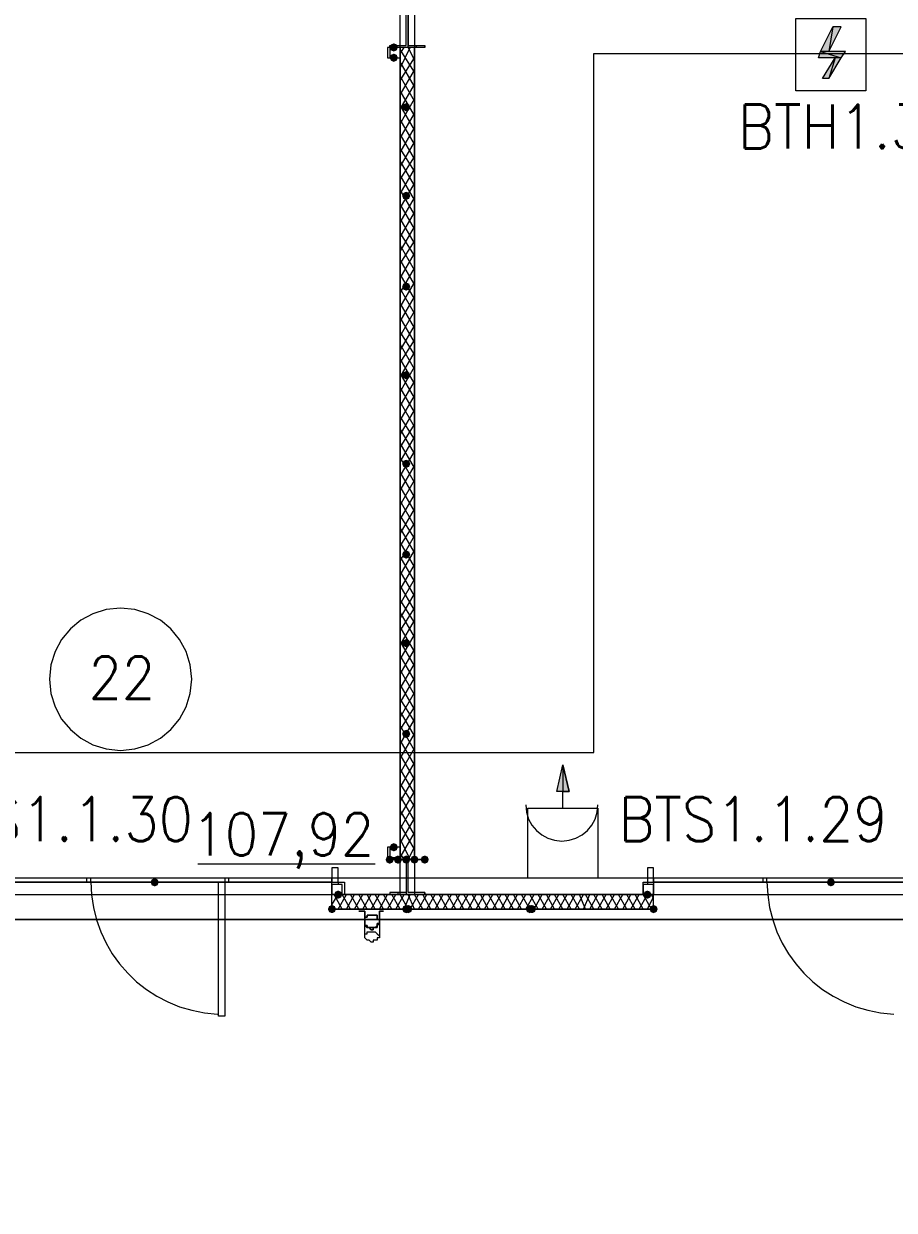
# Model space of a CAD drawing. Header units: millimetres. Extents: x 0 to 420, y 0 to 297.
# Drawn here: x 122.91 to 140.79, y 99.06 to 123.42 of the extents above; entities that cross this region are included whole.
import ezdxf

# ---------------------------------------------------------------- set-up
doc = ezdxf.new("R2010")
doc.units = ezdxf.units.MM
doc.styles.get("Standard").update_dxf_attribs({"font": 'STANDARD'})

msp = doc.modelspace()

# ---------------------------------------------------------------- hatches: boundary and pattern name
h = msp.add_hatch(color=1)
h.paths.add_polyline_path([(139.700001, 123.359333), (139.530668, 123.359333), (139.446001, 122.851333)], flags=0)
h.paths.add_polyline_path([(139.530668, 123.359333), (139.446001, 122.851333), (139.276668, 122.851333)], flags=0)
for color, points in [(7, [(130.598333, 122.936), (130.573463, 122.876204), (130.513667, 122.851333), (130.453871, 122.876204), (130.429, 122.936), (130.453871, 122.995796), (130.513667, 123.020667), (130.573462, 122.995796)]), (7, [(130.598333, 122.724333), (130.573463, 122.664537), (130.513667, 122.639667), (130.453871, 122.664537), (130.429, 122.724333), (130.453871, 122.784129), (130.513667, 122.809), (130.573462, 122.784129)]), (7, [(130.852333, 121.708333), (130.827463, 121.648537), (130.767667, 121.623667), (130.707871, 121.648537), (130.683, 121.708333), (130.707871, 121.768129), (130.767667, 121.793), (130.827462, 121.768129)]), (7, [(130.852333, 119.888), (130.827463, 119.828204), (130.767667, 119.803333), (130.707871, 119.828204), (130.683, 119.888), (130.707871, 119.947796), (130.767667, 119.972667), (130.827462, 119.947796)]), (7, [(130.852333, 118.025333), (130.827463, 117.965538), (130.767667, 117.940667), (130.707871, 117.965538), (130.683, 118.025333), (130.707871, 118.085129), (130.767667, 118.11), (130.827462, 118.085129)]), (7, [(130.852333, 116.205), (130.827463, 116.145204), (130.767667, 116.120333), (130.707871, 116.145204), (130.683, 116.205), (130.707871, 116.264796), (130.767667, 116.289667), (130.827462, 116.264796)]), (7, [(130.852333, 114.384667), (130.827463, 114.324871), (130.767667, 114.3), (130.707871, 114.324871), (130.683, 114.384667), (130.707871, 114.444462), (130.767667, 114.469333), (130.827462, 114.444463)]), (7, [(130.852333, 112.522), (130.827463, 112.462204), (130.767667, 112.437333), (130.707871, 112.462204), (130.683, 112.522), (130.707871, 112.581796), (130.767667, 112.606667), (130.827462, 112.581796)]), (7, [(130.852333, 110.701667), (130.827463, 110.641871), (130.767667, 110.617), (130.707871, 110.641871), (130.683, 110.701667), (130.707871, 110.761462), (130.767667, 110.786333), (130.827462, 110.761463)]), (7, [(130.852333, 108.839), (130.827463, 108.779204), (130.767667, 108.754333), (130.707871, 108.779204), (130.683, 108.839), (130.707871, 108.898796), (130.767667, 108.923667), (130.827462, 108.898796)]), (7, [(130.598333, 106.510667), (130.573463, 106.450871), (130.513667, 106.426), (130.453871, 106.450871), (130.429, 106.510667), (130.453871, 106.570462), (130.513667, 106.595333), (130.573462, 106.570463)]), (7, [(130.513667, 106.256667), (130.488796, 106.196871), (130.429, 106.172), (130.369204, 106.196871), (130.344333, 106.256667), (130.369204, 106.316462), (130.429, 106.341333), (130.488796, 106.316463)]), (7, [(130.683, 106.256667), (130.658129, 106.196871), (130.598333, 106.172), (130.538537, 106.196871), (130.513667, 106.256667), (130.538537, 106.316462), (130.598333, 106.341333), (130.658129, 106.316463)]), (7, [(130.852333, 106.256667), (130.827463, 106.196871), (130.767667, 106.172), (130.707871, 106.196871), (130.683, 106.256667), (130.707871, 106.316462), (130.767667, 106.341333), (130.827462, 106.316463)]), (7, [(131.021667, 106.256667), (130.996796, 106.196871), (130.937, 106.172), (130.877204, 106.196871), (130.852333, 106.256667), (130.877204, 106.316462), (130.937, 106.341333), (130.996796, 106.316463)]), (7, [(131.233333, 106.256667), (131.208463, 106.196871), (131.148667, 106.172), (131.088871, 106.196871), (131.064, 106.256667), (131.088871, 106.316462), (131.148667, 106.341333), (131.208462, 106.316463)]), (7, [(125.687667, 105.791), (125.662796, 105.731204), (125.603, 105.706333), (125.543204, 105.731204), (125.518333, 105.791), (125.543204, 105.850796), (125.603, 105.875667), (125.662796, 105.850796)]), (7, [(125.687667, 105.791), (125.662796, 105.731204), (125.603, 105.706333), (125.543204, 105.731204), (125.518333, 105.791), (125.543204, 105.850796), (125.603, 105.875667), (125.662796, 105.850796)]), (7, [(139.573, 105.791), (139.548129, 105.731204), (139.488333, 105.706333), (139.428538, 105.731204), (139.403667, 105.791), (139.428537, 105.850796), (139.488333, 105.875667), (139.548129, 105.850796)]), (7, [(139.573, 105.791), (139.548129, 105.731204), (139.488333, 105.706333), (139.428538, 105.731204), (139.403667, 105.791), (139.428537, 105.850796), (139.488333, 105.875667), (139.548129, 105.850796)]), (7, [(129.455333, 105.537), (129.430463, 105.477204), (129.370667, 105.452333), (129.310871, 105.477204), (129.286, 105.537), (129.310871, 105.596796), (129.370667, 105.621667), (129.430462, 105.596796)]), (7, [(135.805333, 105.537), (135.780463, 105.477204), (135.720667, 105.452333), (135.660871, 105.477204), (135.636, 105.537), (135.660871, 105.596796), (135.720667, 105.621667), (135.780462, 105.596796)]), (254, [(129.328333, 105.240667), (129.303463, 105.180871), (129.243667, 105.156), (129.183871, 105.180871), (129.159, 105.240667), (129.183871, 105.300462), (129.243667, 105.325333), (129.303462, 105.300463)]), (254, [(130.852333, 105.240667), (130.827463, 105.180871), (130.767667, 105.156), (130.707871, 105.180871), (130.683, 105.240667), (130.707871, 105.300462), (130.767667, 105.325333), (130.827462, 105.300463)]), (254, [(130.852333, 105.240667), (130.827463, 105.180871), (130.767667, 105.156), (130.707871, 105.180871), (130.683, 105.240667), (130.707871, 105.300462), (130.767667, 105.325333), (130.827462, 105.300463)]), (254, [(130.894667, 105.240667), (130.869796, 105.180871), (130.81, 105.156), (130.750204, 105.180871), (130.725333, 105.240667), (130.750204, 105.300462), (130.81, 105.325333), (130.869796, 105.300463)]), (254, [(130.894667, 105.240667), (130.869796, 105.180871), (130.81, 105.156), (130.750204, 105.180871), (130.725333, 105.240667), (130.750204, 105.300462), (130.81, 105.325333), (130.869796, 105.300463)]), (254, [(133.392333, 105.240667), (133.367462, 105.180871), (133.307667, 105.156), (133.247871, 105.180871), (133.223, 105.240667), (133.247871, 105.300462), (133.307667, 105.325333), (133.367462, 105.300463)]), (254, [(133.434667, 105.240667), (133.409796, 105.180871), (133.35, 105.156), (133.290204, 105.180871), (133.265333, 105.240667), (133.290204, 105.300462), (133.35, 105.325333), (133.409796, 105.300463)]), (254, [(135.932333, 105.240667), (135.907463, 105.180871), (135.847667, 105.156), (135.787871, 105.180871), (135.763, 105.240667), (135.787871, 105.300462), (135.847667, 105.325333), (135.907462, 105.300463)])]:
    msp.add_hatch(color=color).paths.add_polyline_path(points, flags=0)
h = msp.add_hatch(color=1)
h.paths.add_polyline_path([(139.784668, 122.851333), (139.276668, 122.851333), (139.700001, 122.724333)], flags=0)
h.paths.add_polyline_path([(139.276668, 122.851333), (139.700001, 122.724333), (139.234334, 122.724333)], flags=0)
h = msp.add_hatch(color=1)
h.paths.add_polyline_path([(139.700001, 122.724333), (139.573001, 122.724333), (139.446001, 122.301)], flags=0)
h.paths.add_polyline_path([(139.573001, 122.724333), (139.446001, 122.301), (139.319001, 122.301)], flags=0)
h = msp.add_hatch(color=6)
h.paths.add_polyline_path([(134.112, 107.653667), (133.985, 108.204), (133.985, 107.653667)], flags=0)
h.paths.add_polyline_path([(133.985, 108.204), (133.985, 107.653667), (133.858, 107.653667)], flags=0)
h = msp.add_hatch(color=7)
h.paths.add_polyline_path([(129.243667, 105.240667), (130.767667, 105.240667)], flags=0)
h.paths.add_polyline_path([(130.767667, 105.240667), (129.243667, 105.240667)], flags=0)
h = msp.add_hatch(color=7)
h.paths.add_polyline_path([(130.81, 105.240667), (135.847667, 105.240667)], flags=0)
h.paths.add_polyline_path([(135.847667, 105.240667), (130.81, 105.240667)], flags=0)

# ---------------------------------------------------------------- linework, layer by layer
at = {"color": 7, "lineweight": 0}
for points in [[(100.922667, 105.029), (386.715, 105.029), (386.715, 222.715667), (100.922667, 222.715667)], [(101.430667, 111.633), (117.940667, 111.633), (117.940667, 105.537), (130.640667, 105.537), (130.640667, 140.038667), (101.430667, 140.038667), (101.430667, 123.655667)], [(148.039667, 105.537), (148.039667, 140.038667), (144.314333, 140.038667), (131.148667, 140.038667), (130.937, 140.038667), (130.937, 105.537)], [(131.148667, 122.936), (130.429, 122.936), (130.429, 122.978333), (130.767667, 122.978333), (130.767667, 123.613333), (130.429, 123.613333), (130.429, 123.655667), (131.148667, 123.655667), (131.148667, 123.613333), (130.81, 123.613333), (130.81, 122.978333), (131.148667, 122.978333)], [(130.640667, 122.936), (130.429, 122.936), (130.429, 122.724333), (130.640667, 122.724333), (130.640667, 122.936), (130.386667, 122.936), (130.386667, 122.724333), (130.640667, 122.724333)], [(130.937, 106.256667), (130.937, 122.936), (130.640667, 122.936), (130.640667, 106.256667)], [(130.640667, 106.510667), (130.429, 106.510667), (130.429, 106.299), (130.640667, 106.299), (130.640667, 106.510667), (130.386667, 106.510667), (130.386667, 106.256667), (130.640667, 106.256667)], [(131.148667, 106.256667), (130.429, 106.256667), (130.767667, 106.256667), (130.767667, 105.579333), (130.429, 105.579333), (130.429, 105.537), (131.148667, 105.537), (131.148667, 105.579333), (130.81, 105.579333), (130.81, 106.256667)], [(129.243667, 106.087333), (129.243667, 105.791), (129.370667, 105.791), (129.370667, 106.087333)], [(135.720667, 106.087333), (135.720667, 105.791), (135.847667, 105.791), (135.847667, 106.087333)], [(122.004667, 105.791), (129.243667, 105.791), (129.243667, 105.875667), (122.004667, 105.875667)], [(124.206, 105.791), (124.290667, 105.791), (124.290667, 105.875667), (124.206, 105.875667)], [(127.042333, 103.039333), (126.915333, 103.039333), (126.915333, 105.791), (127.042333, 105.791)], [(127.042333, 105.791), (127.127, 105.791), (127.127, 105.875667), (127.042333, 105.875667)], [(129.243667, 105.791), (129.497667, 105.791), (129.497667, 105.537), (129.243667, 105.537)], [(135.636, 105.791), (135.847667, 105.791), (135.847667, 105.537), (135.636, 105.537)], [(135.847667, 105.791), (143.086667, 105.791), (143.086667, 105.875667), (135.847667, 105.875667)], [(138.091333, 105.791), (138.176, 105.791), (138.176, 105.875667), (138.091333, 105.875667)], [(129.243667, 105.748667), (129.243667, 105.537), (129.455333, 105.537), (129.455333, 105.748667)], [(135.636, 105.748667), (135.636, 105.537), (135.847667, 105.537), (135.847667, 105.748667)], [(113.03, 96.435333), (374.65, 96.435333), (374.65, 105.029), (113.03, 105.029)], [(129.243667, 105.240667), (130.767667, 105.240667)], [(130.767667, 105.240667), (129.243667, 105.240667)], [(129.243667, 105.240667), (130.767667, 105.240667)], [(129.243667, 105.240667), (130.767667, 105.240667)], [(130.302, 105.198333), (130.217333, 105.198333), (130.217333, 104.986667), (130.217333, 104.944333), (130.175, 104.902), (130.175, 104.859667), (130.132667, 104.859667), (130.090333, 104.859667), (130.090333, 104.817333), (130.048, 104.817333), (130.005667, 104.859667), (129.963333, 104.859667), (129.921, 104.902), (129.921, 104.944333), (129.921, 104.986667), (129.921, 105.198333), (129.794, 105.198333), (129.921, 105.198333), (129.921, 104.986667), (129.921, 104.944333), (129.921, 104.902), (129.963333, 104.902), (129.963333, 104.859667), (130.005667, 104.859667), (130.048, 104.859667), (130.090333, 104.859667), (130.132667, 104.859667), (130.175, 104.902), (130.175, 104.944333), (130.217333, 104.944333), (130.217333, 104.986667), (130.217333, 105.198333), (130.302, 105.198333), (130.217333, 105.198333), (130.217333, 104.986667), (130.217333, 104.944333), (130.175, 104.902), (130.175, 104.859667), (130.132667, 104.859667), (130.090333, 104.859667), (130.090333, 104.817333), (130.048, 104.817333), (130.005667, 104.859667), (129.963333, 104.859667), (129.921, 104.902), (129.921, 104.944333), (129.921, 104.986667), (129.921, 105.198333), (129.794, 105.198333), (129.921, 105.198333), (129.921, 104.986667), (129.921, 104.944333), (129.921, 104.902), (129.963333, 104.902), (129.963333, 104.859667), (130.005667, 104.859667), (130.048, 104.859667), (130.090333, 104.859667), (130.132667, 104.859667), (130.175, 104.902), (130.175, 104.944333), (130.217333, 104.944333), (130.217333, 104.986667), (130.217333, 105.198333), (130.302, 105.198333), (130.217333, 105.198333), (130.217333, 104.986667), (130.217333, 104.944333), (130.175, 104.944333), (130.175, 104.902), (130.132667, 104.859667), (130.090333, 104.859667), (130.048, 104.859667), (130.005667, 104.859667), (129.963333, 104.859667), (129.963333, 104.902), (129.921, 104.902), (129.921, 104.944333), (129.921, 104.986667), (129.921, 105.198333), (129.794, 105.198333), (129.921, 105.198333), (129.921, 104.986667), (129.921, 104.944333), (129.921, 104.902), (129.963333, 104.859667), (130.005667, 104.859667), (130.048, 104.817333), (130.090333, 104.817333), (130.090333, 104.859667), (130.132667, 104.859667), (130.175, 104.859667), (130.175, 104.902), (130.217333, 104.944333), (130.217333, 104.986667), (130.217333, 105.198333)], [(130.302, 105.198333), (130.217333, 105.198333), (130.217333, 104.986667), (130.217333, 104.944333), (130.175, 104.902), (130.175, 104.859667), (130.132667, 104.859667), (130.090333, 104.859667), (130.090333, 104.817333), (130.048, 104.817333), (130.005667, 104.859667), (129.963333, 104.859667), (129.921, 104.902), (129.921, 104.944333), (129.921, 104.986667), (129.921, 105.198333), (129.794, 105.198333), (129.921, 105.198333), (129.921, 104.986667), (129.921, 104.944333), (129.921, 104.902), (129.963333, 104.902), (129.963333, 104.859667), (130.005667, 104.859667), (130.048, 104.859667), (130.090333, 104.859667), (130.132667, 104.859667), (130.175, 104.902), (130.175, 104.944333), (130.217333, 104.944333), (130.217333, 104.986667), (130.217333, 105.198333), (130.302, 105.198333), (130.217333, 105.198333), (130.217333, 104.986667), (130.217333, 104.944333), (130.175, 104.902), (130.175, 104.859667), (130.132667, 104.859667), (130.090333, 104.859667), (130.090333, 104.817333), (130.048, 104.817333), (130.005667, 104.859667), (129.963333, 104.859667), (129.921, 104.902), (129.921, 104.944333), (129.921, 104.986667), (129.921, 105.198333), (129.794, 105.198333), (129.921, 105.198333), (129.921, 104.986667), (129.921, 104.944333), (129.921, 104.902), (129.963333, 104.902), (129.963333, 104.859667), (130.005667, 104.859667), (130.048, 104.859667), (130.090333, 104.859667), (130.132667, 104.859667), (130.175, 104.902), (130.175, 104.944333), (130.217333, 104.944333), (130.217333, 104.986667), (130.217333, 105.198333), (130.302, 105.198333), (130.217333, 105.198333), (130.217333, 104.986667), (130.217333, 104.944333), (130.175, 104.944333), (130.175, 104.902), (130.132667, 104.859667), (130.090333, 104.859667), (130.048, 104.859667), (130.005667, 104.859667), (129.963333, 104.859667), (129.963333, 104.902), (129.921, 104.902), (129.921, 104.944333), (129.921, 104.986667), (129.921, 105.198333), (129.794, 105.198333), (129.921, 105.198333), (129.921, 104.986667), (129.921, 104.944333), (129.921, 104.902), (129.963333, 104.859667), (130.005667, 104.859667), (130.048, 104.817333), (130.090333, 104.817333), (130.090333, 104.859667), (130.132667, 104.859667), (130.175, 104.859667), (130.175, 104.902), (130.217333, 104.944333), (130.217333, 104.986667), (130.217333, 105.198333)], [(130.217333, 104.986667), (130.217333, 105.029), (130.175, 105.029), (130.175, 105.071333), (130.175, 105.113667), (130.132667, 105.113667), (130.090333, 105.113667), (130.048, 105.113667), (130.005667, 105.113667), (129.963333, 105.113667), (129.963333, 105.071333), (129.921, 105.071333), (129.921, 105.029), (129.921, 104.986667), (129.921, 104.944333), (129.921, 104.902), (129.963333, 104.902), (129.963333, 104.859667), (130.005667, 104.859667), (130.048, 104.859667), (130.090333, 104.859667), (130.132667, 104.859667), (130.175, 104.902), (130.175, 104.944333), (130.217333, 104.944333), (130.217333, 104.986667), (130.217333, 104.944333), (130.175, 104.944333), (130.175, 104.902), (130.132667, 104.859667), (130.090333, 104.859667), (130.048, 104.859667), (130.005667, 104.859667), (129.963333, 104.859667), (129.963333, 104.902), (129.921, 104.902), (129.921, 104.944333), (129.921, 104.986667), (129.921, 105.029), (129.921, 105.071333), (129.963333, 105.071333), (129.963333, 105.113667), (130.005667, 105.113667), (130.048, 105.113667), (130.090333, 105.113667), (130.132667, 105.113667), (130.175, 105.113667), (130.175, 105.071333), (130.175, 105.029), (130.217333, 105.029)], [(129.921, 104.986667), (129.921, 105.029), (129.921, 105.071333), (129.963333, 105.071333), (129.963333, 105.113667), (130.005667, 105.113667), (130.048, 105.113667), (130.090333, 105.113667), (130.132667, 105.113667), (130.175, 105.113667), (130.175, 105.071333), (130.175, 105.029), (130.217333, 105.029), (130.217333, 104.986667), (130.217333, 104.944333), (130.175, 104.944333), (130.175, 104.902), (130.132667, 104.859667), (130.090333, 104.859667), (130.048, 104.859667), (130.005667, 104.859667), (129.963333, 104.859667), (129.963333, 104.902), (129.921, 104.902), (129.921, 104.944333)], [(130.217333, 104.986667), (130.217333, 105.029), (130.175, 105.029), (130.175, 105.071333), (130.175, 105.113667), (130.132667, 105.113667), (130.090333, 105.113667), (130.048, 105.113667), (130.005667, 105.113667), (129.963333, 105.113667), (129.963333, 105.071333), (129.921, 105.071333), (129.921, 105.029), (129.921, 104.986667), (129.921, 104.944333), (129.921, 104.902), (129.963333, 104.902), (129.963333, 104.859667), (130.005667, 104.859667), (130.048, 104.859667), (130.090333, 104.859667), (130.132667, 104.859667), (130.175, 104.902), (130.175, 104.944333), (130.217333, 104.944333), (130.217333, 104.986667), (130.217333, 104.944333), (130.175, 104.944333), (130.175, 104.902), (130.132667, 104.859667), (130.090333, 104.859667), (130.048, 104.859667), (130.005667, 104.859667), (129.963333, 104.859667), (129.963333, 104.902), (129.921, 104.902), (129.921, 104.944333), (129.921, 104.986667), (129.921, 105.029), (129.921, 105.071333), (129.963333, 105.071333), (129.963333, 105.113667), (130.005667, 105.113667), (130.048, 105.113667), (130.090333, 105.113667), (130.132667, 105.113667), (130.175, 105.113667), (130.175, 105.071333), (130.175, 105.029), (130.217333, 105.029)], [(129.921, 104.986667), (129.921, 105.029), (129.921, 105.071333), (129.963333, 105.071333), (129.963333, 105.113667), (130.005667, 105.113667), (130.048, 105.113667), (130.090333, 105.113667), (130.132667, 105.113667), (130.175, 105.113667), (130.175, 105.071333), (130.175, 105.029), (130.217333, 105.029), (130.217333, 104.986667), (130.217333, 104.944333), (130.175, 104.944333), (130.175, 104.902), (130.132667, 104.859667), (130.090333, 104.859667), (130.048, 104.859667), (130.005667, 104.859667), (129.963333, 104.859667), (129.963333, 104.902), (129.921, 104.902), (129.921, 104.944333)], [(130.81, 105.240667), (135.847667, 105.240667)], [(135.847667, 105.240667), (130.81, 105.240667)], [(135.847667, 105.240667), (130.81, 105.240667)], [(135.847667, 105.240667), (130.81, 105.240667)], [(130.217333, 104.690333), (130.217333, 104.648), (130.175, 104.648), (130.175, 104.605667), (130.132667, 104.605667), (130.090333, 104.605667), (130.090333, 104.563333), (130.048, 104.563333), (130.005667, 104.605667), (129.963333, 104.605667), (129.921, 104.648), (129.921, 104.690333), (129.921, 104.732667), (129.963333, 104.732667), (129.963333, 104.775), (130.005667, 104.775), (130.048, 104.775), (130.090333, 104.775), (130.132667, 104.775), (130.175, 104.732667)], [(130.217333, 104.690333), (130.217333, 104.648), (130.175, 104.648), (130.175, 104.605667), (130.132667, 104.605667), (130.090333, 104.605667), (130.090333, 104.563333), (130.048, 104.563333), (130.005667, 104.605667), (129.963333, 104.605667), (129.921, 104.648), (129.921, 104.690333), (129.921, 104.732667), (129.963333, 104.732667), (129.963333, 104.775), (130.005667, 104.775), (130.048, 104.775), (130.090333, 104.775), (130.132667, 104.775), (130.175, 104.732667)]]:
    msp.add_lwpolyline(points, close=True, dxfattribs=at)
at = {"color": 6, "lineweight": 0}
for points in [[(134.704667, 221.869), (354.795667, 221.869), (367.411, 221.869), (367.411, 215.392), (376.851333, 215.392), (379.645333, 215.392), (379.645333, 191.135), (373.168333, 191.135), (373.168333, 163.872333), (372.999, 163.872333), (373.168333, 163.872333), (373.168333, 127.973667), (379.941667, 127.973667), (379.941667, 112.352667), (375.369667, 112.352667), (368.257667, 112.352667), (368.257667, 105.875667), (266.530667, 105.875667), (120.734667, 105.875667)], [(133.985, 107.315), (133.985, 107.653667), (133.858, 107.653667), (133.985, 108.204), (134.112, 107.653667), (133.985, 107.653667)], [(133.223, 107.3785), (133.238051, 107.229196), (133.281218, 107.090134), (133.349523, 106.964293), (133.439985, 106.854651), (133.549626, 106.764189), (133.675467, 106.695885), (133.814529, 106.652718), (133.963833, 106.637667), (134.113137, 106.652718), (134.252199, 106.695885), (134.378041, 106.764189), (134.487682, 106.854651), (134.578144, 106.964293), (134.646448, 107.090134), (134.689616, 107.229196), (134.704667, 107.3785)]]:
    msp.add_lwpolyline(points, dxfattribs=at)
at = {"color": 1, "lineweight": 0}
msp.add_lwpolyline([(113.411001, 146.769666), (113.411001, 145.330333), (121.454335, 145.330333), (122.174001, 145.330333), (122.174001, 124.375333), (116.755335, 124.375333), (116.755335, 114.3), (109.685668, 114.3), (109.685668, 108.458), (134.620001, 108.458), (134.620001, 122.809), (226.610334, 122.809)], dxfattribs=at)
at = {"color": 7, "lineweight": 0}
for points in [[(130.81, 122.936), (130.81, 123.655667)], [(130.429, 122.936), (130.429, 122.978333)], [(130.640667, 122.936), (130.640667, 122.978333)], [(130.640667, 122.809), (130.725333, 122.936)], [(130.640667, 122.512667), (130.852333, 122.936)], [(130.937, 122.428), (130.640667, 122.893667)], [(130.937, 122.682), (130.81, 122.936)], [(130.979333, 122.936), (130.979333, 122.978333)], [(131.148667, 122.936), (131.148667, 122.978333)], [(130.640667, 122.258667), (130.937, 122.724333)], [(130.937, 122.131667), (130.640667, 122.639667)], [(130.640667, 121.962333), (130.937, 122.470333)], [(130.937, 121.835333), (130.640667, 122.343333)], [(130.640667, 121.666), (130.937, 122.174)], [(130.937, 121.539), (130.640667, 122.047)], [(130.640667, 121.369667), (130.937, 121.877667)], [(130.937, 121.242667), (130.640667, 121.750667)], [(130.640667, 121.073333), (130.937, 121.581333)], [(130.937, 120.946333), (130.640667, 121.454333)], [(130.640667, 120.777), (130.937, 121.285)], [(130.937, 120.65), (130.640667, 121.158)], [(130.640667, 120.480667), (130.937, 120.988667)], [(130.937, 120.396), (130.640667, 120.861667)], [(130.640667, 120.226667), (130.937, 120.692333)], [(130.937, 120.099667), (130.640667, 120.607667)], [(130.640667, 119.930333), (130.937, 120.438333)], [(130.937, 119.803333), (130.640667, 120.311333)], [(130.640667, 119.634), (130.937, 120.142)], [(130.937, 119.507), (130.640667, 120.015)], [(130.640667, 119.337667), (130.937, 119.845667)], [(130.937, 119.210667), (130.640667, 119.718667)], [(130.640667, 119.041333), (130.937, 119.549333)], [(130.937, 118.914333), (130.640667, 119.422333)], [(130.640667, 118.745), (130.937, 119.253)], [(130.937, 118.660333), (130.640667, 119.126)], [(130.640667, 118.491), (130.937, 118.956667)], [(130.937, 118.364), (130.640667, 118.872)], [(130.640667, 118.194667), (130.937, 118.702667)], [(130.937, 118.067667), (130.640667, 118.575667)], [(130.640667, 117.898333), (130.937, 118.406333)], [(130.937, 117.771333), (130.640667, 118.279333)], [(130.640667, 117.602), (130.937, 118.11)], [(130.937, 117.475), (130.640667, 117.983)], [(130.640667, 117.305667), (130.937, 117.813667)], [(130.937, 117.178667), (130.640667, 117.686667)], [(130.640667, 117.009333), (130.937, 117.517333)], [(130.937, 116.882333), (130.640667, 117.390333)], [(130.640667, 116.713), (130.937, 117.221)], [(130.937, 116.628333), (130.640667, 117.094)], [(130.640667, 116.459), (130.937, 116.924667)], [(130.937, 116.332), (130.640667, 116.84)], [(130.640667, 116.162667), (130.937, 116.670667)], [(130.937, 116.035667), (130.640667, 116.543667)], [(130.640667, 115.866333), (130.937, 116.374333)], [(130.937, 115.739333), (130.640667, 116.247333)], [(130.640667, 115.57), (130.937, 116.078)], [(130.937, 115.443), (130.640667, 115.951)], [(130.640667, 115.273667), (130.937, 115.781667)], [(130.937, 115.146667), (130.640667, 115.654667)], [(130.640667, 114.977333), (130.937, 115.485333)], [(130.937, 114.892667), (130.640667, 115.358333)], [(130.640667, 114.723333), (130.937, 115.189)], [(130.937, 114.596333), (130.640667, 115.104333)], [(130.640667, 114.427), (130.937, 114.935)], [(130.937, 114.3), (130.640667, 114.808)], [(130.640667, 114.130667), (130.937, 114.638667)], [(130.937, 114.003667), (130.640667, 114.511667)], [(130.640667, 113.834333), (130.937, 114.342333)], [(130.937, 113.707333), (130.640667, 114.215333)], [(130.640667, 113.538), (130.937, 114.046)], [(130.937, 113.411), (130.640667, 113.919)], [(130.640667, 113.241667), (130.937, 113.749667)], [(130.937, 113.114667), (130.640667, 113.622667)], [(130.640667, 112.945333), (130.937, 113.453333)], [(130.937, 112.860667), (130.640667, 113.326333)], [(130.640667, 112.691333), (130.937, 113.157)], [(130.937, 112.564333), (130.640667, 113.072333)], [(130.640667, 112.395), (130.937, 112.903)], [(130.937, 112.268), (130.640667, 112.776)], [(130.640667, 112.098667), (130.937, 112.606667)], [(130.937, 111.971667), (130.640667, 112.479667)], [(130.640667, 111.802333), (130.937, 112.310333)], [(130.937, 111.675333), (130.640667, 112.183333)], [(130.640667, 111.506), (130.937, 112.014)], [(130.937, 111.379), (130.640667, 111.887)], [(130.640667, 111.209667), (130.937, 111.717667)], [(126.365, 109.960833), (126.335328, 110.255177), (126.250228, 110.529329), (126.115572, 110.777416), (125.937232, 110.993566), (125.721083, 111.171905), (125.472996, 111.306561), (125.198844, 111.391661), (124.9045, 111.421333), (124.610156, 111.391661), (124.336004, 111.306561), (124.087917, 111.171905), (123.871768, 110.993566), (123.693428, 110.777416), (123.558772, 110.529329), (123.473672, 110.255177), (123.444, 109.960833)], [(130.937, 111.125), (130.640667, 111.590667)], [(130.640667, 110.955667), (130.937, 111.421333)], [(130.937, 110.828667), (130.640667, 111.336667)], [(130.640667, 110.659333), (130.937, 111.167333)], [(130.937, 110.532333), (130.640667, 111.040333)], [(130.640667, 110.363), (130.937, 110.871)], [(130.937, 110.236), (130.640667, 110.744)], [(130.640667, 110.066667), (130.937, 110.574667)], [(130.937, 109.939667), (130.640667, 110.447667)], [(130.640667, 109.770333), (130.937, 110.278333)], [(130.937, 109.643333), (130.640667, 110.151333)], [(123.444, 109.960833), (123.473672, 109.66649), (123.558772, 109.392338), (123.693428, 109.144251), (123.871768, 108.928101), (124.087917, 108.749762), (124.336004, 108.615106), (124.610156, 108.530005), (124.9045, 108.500333), (125.198844, 108.530005), (125.472996, 108.615106), (125.721083, 108.749762), (125.937232, 108.928101), (126.115572, 109.144251), (126.250228, 109.392338), (126.335328, 109.66649), (126.365, 109.960833)], [(130.640667, 109.474), (130.937, 109.982)], [(130.937, 109.347), (130.640667, 109.855)], [(130.640667, 109.177667), (130.937, 109.685667)], [(130.937, 109.093), (130.640667, 109.558667)], [(130.640667, 108.923667), (130.937, 109.389333)], [(130.937, 108.796667), (130.640667, 109.304667)], [(130.640667, 108.627333), (130.937, 109.135333)], [(130.937, 108.500333), (130.640667, 109.008333)], [(130.640667, 108.331), (130.937, 108.839)], [(130.937, 108.204), (130.640667, 108.712)], [(130.640667, 108.034667), (130.937, 108.542667)], [(130.937, 107.907667), (130.640667, 108.415667)], [(130.640667, 107.738333), (130.937, 108.246333)], [(130.937, 107.611333), (130.640667, 108.119333)], [(130.640667, 107.442), (130.937, 107.95)], [(130.937, 107.357333), (130.640667, 107.823)], [(130.640667, 107.145667), (130.937, 107.653667)], [(130.937, 107.061), (130.640667, 107.569)], [(130.640667, 106.891667), (130.937, 107.399667)], [(130.937, 106.764667), (130.640667, 107.272667)], [(130.640667, 106.595333), (130.937, 107.103333)], [(130.937, 106.468333), (130.640667, 106.976333)], [(130.640667, 106.299), (130.937, 106.807)], [(130.852333, 106.256667), (130.640667, 106.68)], [(130.81, 106.256667), (130.937, 106.510667)], [(130.513667, 106.299), (130.513667, 106.256667)], [(130.725333, 106.256667), (130.640667, 106.383667)], [(130.767667, 106.256667), (130.767667, 105.537)], [(126.492, 106.172), (130.132667, 106.172)], [(125.603, 105.791), (122.004667, 105.791), (122.004667, 105.664)], [(124.290688, 105.801956), (124.304845, 105.532562), (124.344472, 105.270517), (124.408354, 105.017091), (124.495275, 104.773554), (124.604018, 104.541176), (124.733367, 104.321227), (124.882107, 104.114976), (125.049021, 103.923695), (125.232892, 103.748652), (125.432506, 103.591117), (125.646645, 103.452361), (125.874094, 103.333653), (126.113637, 103.236264), (126.364056, 103.161463), (126.624137, 103.110521), (126.892664, 103.084706)], [(129.243667, 105.664), (129.243667, 105.791), (125.603, 105.791)], [(129.370667, 105.791), (129.370667, 105.748667)], [(135.720667, 105.791), (135.720667, 105.748667)], [(139.488333, 105.791), (135.847667, 105.791), (135.847667, 105.664)], [(138.176021, 105.801956), (138.190178, 105.532562), (138.229805, 105.270517), (138.293688, 105.017091), (138.380608, 104.773554), (138.489351, 104.541176), (138.618701, 104.321227), (138.76744, 104.114976), (138.934354, 103.923695), (139.118226, 103.748652), (139.317839, 103.591117), (139.531978, 103.452361), (139.759427, 103.333653), (139.99897, 103.236264), (140.24939, 103.161463), (140.509471, 103.110521), (140.777997, 103.084706)], [(143.086667, 105.664), (143.086667, 105.791), (139.488333, 105.791)], [(122.004667, 105.664), (122.004667, 105.537), (125.603, 105.537)], [(125.603, 105.537), (129.243667, 105.537), (129.243667, 105.664)], [(129.243667, 105.325333), (129.370667, 105.537)], [(129.243667, 105.240667), (129.243667, 105.537)], [(129.243667, 105.240667), (129.243667, 105.537)], [(129.455333, 105.240667), (129.286, 105.537)], [(129.370667, 105.240667), (129.54, 105.537)], [(135.720667, 105.537), (129.370667, 105.537)], [(129.624667, 105.240667), (129.455333, 105.537)], [(129.54, 105.240667), (129.709333, 105.537)], [(129.794, 105.240667), (129.624667, 105.537)], [(129.709333, 105.240667), (129.878667, 105.537)], [(129.963333, 105.240667), (129.794, 105.537)], [(129.878667, 105.240667), (130.048, 105.537)], [(130.132667, 105.240667), (129.963333, 105.537)], [(130.048, 105.240667), (130.217333, 105.537)], [(130.302, 105.240667), (130.132667, 105.537)], [(130.217333, 105.240667), (130.386667, 105.537)], [(130.471333, 105.240667), (130.302, 105.537)], [(130.386667, 105.240667), (130.556, 105.537)], [(130.429, 105.579333), (130.429, 105.537)], [(130.640667, 105.240667), (130.471333, 105.537)], [(130.556, 105.240667), (130.725333, 105.537)], [(130.598333, 105.579333), (130.598333, 105.537)], [(130.81, 105.240667), (130.640667, 105.537)], [(130.725333, 105.240667), (130.852333, 105.537)], [(130.937, 105.240667), (130.81, 105.537)], [(130.852333, 105.240667), (131.021667, 105.537)], [(130.937, 105.579333), (130.937, 105.537)], [(131.106333, 105.240667), (130.937, 105.537)], [(131.021667, 105.240667), (131.191, 105.537)], [(131.275667, 105.240667), (131.106333, 105.537)], [(131.148667, 105.579333), (131.148667, 105.537)], [(131.191, 105.240667), (131.360333, 105.537)], [(131.445, 105.240667), (131.275667, 105.537)], [(131.360333, 105.240667), (131.529667, 105.537)], [(131.614333, 105.240667), (131.445, 105.537)], [(131.529667, 105.240667), (131.699, 105.537)], [(131.783667, 105.240667), (131.614333, 105.537)], [(131.699, 105.240667), (131.868333, 105.537)], [(131.953, 105.240667), (131.783667, 105.537)], [(131.868333, 105.240667), (132.037667, 105.537)], [(132.122333, 105.240667), (131.953, 105.537)], [(132.037667, 105.240667), (132.207, 105.537)], [(132.291667, 105.240667), (132.122333, 105.537)], [(132.207, 105.240667), (132.376333, 105.537)], [(132.461, 105.240667), (132.291667, 105.537)], [(132.376333, 105.240667), (132.545667, 105.537)], [(132.630333, 105.240667), (132.461, 105.537)], [(132.545667, 105.240667), (132.715, 105.537)], [(132.799667, 105.240667), (132.630333, 105.537)], [(132.715, 105.240667), (132.884333, 105.537)], [(132.969, 105.240667), (132.799667, 105.537)], [(132.884333, 105.240667), (133.053667, 105.537)], [(133.138333, 105.240667), (132.969, 105.537)], [(133.053667, 105.240667), (133.223, 105.537)], [(133.307667, 105.240667), (133.138333, 105.537)], [(133.223, 105.240667), (133.392333, 105.537)], [(133.477, 105.240667), (133.307667, 105.537)], [(133.392333, 105.240667), (133.561667, 105.537)], [(133.646333, 105.240667), (133.477, 105.537)], [(133.561667, 105.240667), (133.731, 105.537)], [(133.815667, 105.240667), (133.646333, 105.537)], [(133.731, 105.240667), (133.900333, 105.537)], [(133.985, 105.240667), (133.815667, 105.537)], [(133.900333, 105.240667), (134.069667, 105.537)], [(134.154333, 105.240667), (133.985, 105.537)], [(134.069667, 105.240667), (134.239, 105.537)], [(134.323667, 105.240667), (134.154333, 105.537)], [(134.239, 105.240667), (134.408333, 105.537)], [(134.450667, 105.240667), (134.323667, 105.537)], [(134.408333, 105.240667), (134.535333, 105.537)], [(134.62, 105.240667), (134.450667, 105.537)], [(134.535333, 105.240667), (134.704667, 105.537)], [(134.789333, 105.240667), (134.62, 105.537)], [(134.704667, 105.240667), (134.874, 105.537)], [(134.958667, 105.240667), (134.789333, 105.537)], [(134.874, 105.240667), (135.043333, 105.537)], [(135.128, 105.240667), (134.958667, 105.537)], [(135.043333, 105.240667), (135.212667, 105.537)], [(135.297333, 105.240667), (135.128, 105.537)], [(135.212667, 105.240667), (135.382, 105.537)], [(135.466667, 105.240667), (135.297333, 105.537)], [(135.382, 105.240667), (135.551333, 105.537)], [(135.636, 105.240667), (135.466667, 105.537)], [(135.551333, 105.240667), (135.720667, 105.537)], [(135.805333, 105.240667), (135.636, 105.537)], [(135.847667, 105.452333), (135.805333, 105.537)], [(135.847667, 105.664), (135.847667, 105.537), (139.488333, 105.537)], [(135.847667, 105.240667), (135.847667, 105.537)], [(135.847667, 105.240667), (135.847667, 105.537)], [(139.488333, 105.537), (143.086667, 105.537), (143.086667, 105.664)], [(129.286, 105.240667), (129.243667, 105.325333)], [(135.720667, 105.240667), (135.847667, 105.494667)], [(129.243667, 105.240667), (130.767667, 105.240667), (129.243667, 105.240667), (130.767667, 105.240667)], [(129.243667, 105.240667), (135.847667, 105.240667)], [(135.847667, 105.240667), (130.81, 105.240667), (135.847667, 105.240667), (130.81, 105.240667)], [(129.921, 104.690333), (129.921, 104.986667)], [(129.921, 104.690333), (129.921, 104.986667)], [(130.217333, 104.986667), (130.217333, 104.690333)], [(130.217333, 104.986667), (130.217333, 104.690333)]]:
    msp.add_lwpolyline(points, dxfattribs=at)
at = {"color": 1, "lineweight": 0}
for points in [[(140.208001, 122.047), (138.768668, 122.047), (138.768668, 123.528666), (140.208001, 123.528666)], [(139.530668, 123.359333), (139.446001, 122.851333), (139.276668, 122.851333)], [(139.700001, 123.359333), (139.530668, 123.359333), (139.446001, 122.851333)], [(139.276668, 122.851333), (139.700001, 122.724333), (139.234334, 122.724333)], [(139.784668, 122.851333), (139.276668, 122.851333), (139.700001, 122.724333)], [(139.573001, 122.724333), (139.446001, 122.301), (139.319001, 122.301)], [(139.700001, 122.724333), (139.573001, 122.724333), (139.446001, 122.301)]]:
    msp.add_lwpolyline(points, close=True, dxfattribs=at)
at = {"color": 6, "lineweight": 0}
for points in [[(133.985, 108.204), (133.985, 107.653667), (133.858, 107.653667)], [(134.112, 107.653667), (133.985, 108.204), (133.985, 107.653667)], [(133.265333, 105.875667), (133.265333, 107.315), (134.704667, 107.315), (134.704667, 105.875667)]]:
    msp.add_lwpolyline(points, close=True, dxfattribs=at)

# ---------------------------------------------------------------- texts
at = {"color": 7, "attachment_point": 1}
for s, insert, char_height, width in [('BTH1.3.24', (137.583333, 121.763237), 0.90157, 5.40942), ('22', (124.248333, 110.430702), 0.872032, 1.06581689), ('BTS1.1.30', (120.861667, 107.53923), 0.90157, 5.10889648), ('BTS1.1.29', (135.128005, 107.53923), 0.90157, 5.10889648), ('107,92', (126.365, 107.213362), 0.872032, 3.24589689)]:
    msp.add_mtext(s, dxfattribs=dict(at, insert=insert, char_height=char_height, width=width))

doc.saveas('drawing.dxf')
